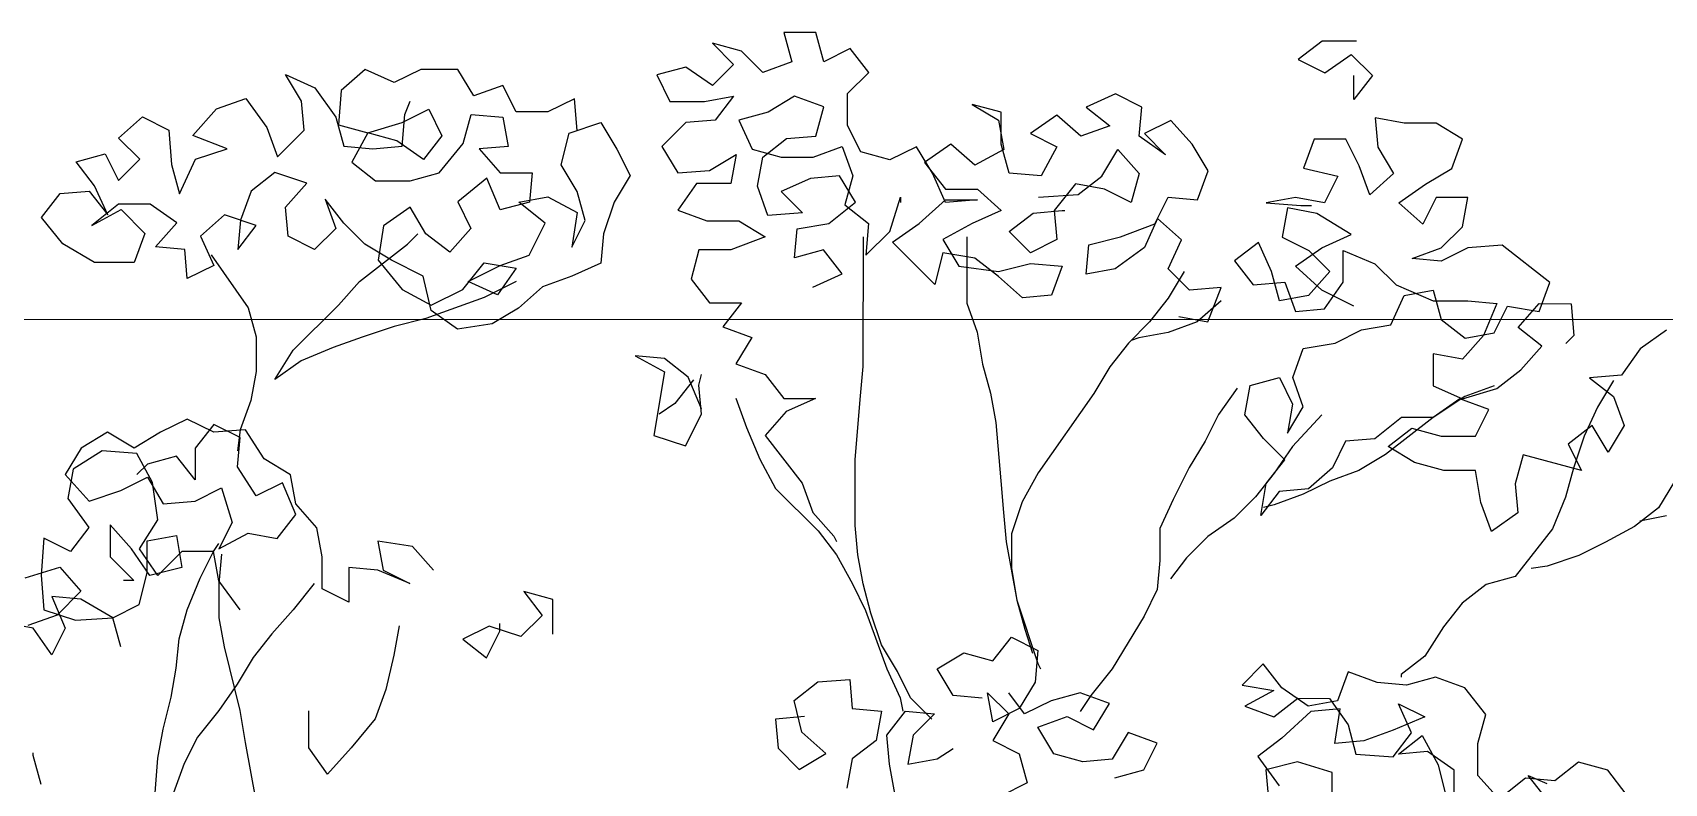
# Model space of a CAD drawing. Header units: millimetres. Extents: x 684983 to 685377, y 990360 to 990509.
# Drawn here: x 685192.131 to 685193.019, y 990435.786 to 990436.194 of the extents above; entities that cross this region are included whole.
import ezdxf

# ---------------------------------------------------------------- set-up
doc = ezdxf.new("R2010")
doc.units = ezdxf.units.MM
doc.layers.add('grid', color=8, linetype='Continuous', lineweight=9)
doc.layers.add('TEAK', color=7, linetype='Continuous')

# ---------------------------------------------------------------- blocks, each defined once
blk = doc.blocks.new('A$C25655A80')
at = {"color": 62}
for p, q in [((-0.04423, 2.09472), (-0.03654, 2.08702)), ((-0.03365, 2.09182), (-0.04423, 2.09472)), ((-0.01827, 2.09854), (-0.01539, 2.08796)), ((-0.00673, 2.09853), (-0.01827, 2.09854)), ((-0.00386, 2.08795), (-0.00673, 2.09853)), ((0.17688, 2.09548), (0.16822, 2.08876)), ((0.18937, 2.09547), (0.17688, 2.09548)), ((-0.02597, 2.08413), (-0.03365, 2.09182)), ((0.00576, 2.09275), (-0.00386, 2.08795)), ((0.01248, 2.08409), (0.00576, 2.09275)), ((0.16822, 2.08876), (0.17783, 2.08394)), ((0.17783, 2.08394), (0.18744, 2.09066)), ((0.18744, 2.09066), (0.19513, 2.08296)), ((-0.19901, 2.08332), (-0.18844, 2.07851)), ((-0.19325, 2.07371), (-0.19901, 2.08332)), ((-0.17016, 2.08522), (-0.17882, 2.07754)), ((-0.15959, 2.0804), (-0.17016, 2.08522)), ((-0.14998, 2.0852), (-0.15959, 2.0804)), ((-0.13652, 2.08519), (-0.14998, 2.0852)), ((-0.13076, 2.07557), (-0.13652, 2.08519)), ((-0.05385, 2.08607), (-0.06442, 2.0832)), ((-0.06442, 2.0832), (-0.05963, 2.07358)), ((-0.04424, 2.07934), (-0.05385, 2.08607)), ((-0.03654, 2.08702), (-0.04424, 2.07934)), ((-0.01539, 2.08796), (-0.02597, 2.08413)), ((0.00478, 2.07641), (0.01248, 2.08409)), ((0.18839, 2.07432), (0.1884, 2.08297)), ((0.19513, 2.08296), (0.18839, 2.07432)), ((-0.18844, 2.07851), (-0.18075, 2.06793)), ((-0.17882, 2.07754), (-0.1798, 2.06504)), ((-0.12018, 2.07941), (-0.13076, 2.07557)), ((-0.11538, 2.06979), (-0.12018, 2.07941)), ((-0.22401, 2.07085), (-0.21343, 2.07469)), ((-0.21343, 2.07469), (-0.20575, 2.0641)), ((-0.19229, 2.06313), (-0.19325, 2.07371)), ((-0.15576, 2.06886), (-0.15383, 2.07367)), ((-0.09423, 2.07458), (-0.10385, 2.06978)), ((-0.09328, 2.06304), (-0.09423, 2.07458)), ((-0.05963, 2.07358), (-0.04713, 2.07357)), ((-0.04713, 2.07357), (-0.03655, 2.07548)), ((-0.03655, 2.07548), (-0.04329, 2.06684)), ((-0.01444, 2.07546), (-0.02406, 2.06971)), ((-0.00387, 2.07161), (-0.01444, 2.07546)), ((-0.00677, 2.06104), (-0.00387, 2.07161)), ((0.00477, 2.06487), (0.00478, 2.07641)), ((0.04996, 2.07252), (0.05957, 2.06674)), ((0.06053, 2.06963), (0.04996, 2.07252)), ((0.10188, 2.07632), (0.0913, 2.07152)), ((0.0913, 2.07152), (0.09994, 2.06479)), ((0.11148, 2.0715), (0.10188, 2.07632)), ((0.11051, 2.06093), (0.11148, 2.0715)), ((-0.25959, 2.06031), (-0.25093, 2.06799)), ((-0.25093, 2.06799), (-0.24132, 2.06318)), ((-0.23267, 2.06124), (-0.22401, 2.07085)), ((-0.18075, 2.06793), (-0.17788, 2.05735)), ((-0.1798, 2.06504), (-0.16922, 2.06215)), ((-0.16922, 2.06215), (-0.15672, 2.06598)), ((-0.15673, 2.05733), (-0.15576, 2.06886)), ((-0.15672, 2.06598), (-0.14711, 2.07078)), ((-0.14711, 2.07078), (-0.14231, 2.06116)), ((-0.13462, 2.05827), (-0.13173, 2.06884)), ((-0.13173, 2.06884), (-0.12019, 2.06787)), ((-0.12019, 2.06787), (-0.11828, 2.05729)), ((-0.10385, 2.06978), (-0.11538, 2.06979)), ((-0.09617, 2.06208), (-0.08463, 2.06592)), ((-0.08463, 2.06592), (-0.07887, 2.0563)), ((-0.05386, 2.06589), (-0.06252, 2.05724)), ((-0.04329, 2.06684), (-0.05386, 2.06589)), ((-0.02406, 2.06971), (-0.03464, 2.06683)), ((-0.03464, 2.06683), (-0.02984, 2.05625)), ((0.05957, 2.06674), (0.06148, 2.05617)), ((0.06052, 2.05809), (0.06053, 2.06963)), ((0.08072, 2.06865), (0.0711, 2.06193)), ((0.08936, 2.06095), (0.08072, 2.06865)), ((0.12205, 2.06669), (0.11244, 2.06189)), ((0.12974, 2.05803), (0.12205, 2.06669)), ((0.20665, 2.06565), (0.19608, 2.06758)), ((0.19608, 2.06758), (0.19703, 2.05701)), ((0.21818, 2.06564), (0.20665, 2.06565)), ((0.22779, 2.05986), (0.21818, 2.06564)), ((-0.2519, 2.05261), (-0.25959, 2.06031)), ((-0.24132, 2.06318), (-0.24037, 2.05068)), ((-0.22018, 2.05643), (-0.23267, 2.06124)), ((-0.20575, 2.0641), (-0.20192, 2.05353)), ((-0.20192, 2.05353), (-0.19229, 2.06313)), ((-0.16922, 2.06215), (-0.175, 2.05158)), ((-0.15865, 2.05925), (-0.16922, 2.06215)), ((-0.14905, 2.05252), (-0.15865, 2.05925)), ((-0.14231, 2.06116), (-0.14905, 2.05252)), ((-0.09906, 2.05055), (-0.09617, 2.06208)), ((-0.026, 2.05336), (-0.01734, 2.06009)), ((-0.01734, 2.06009), (-0.00677, 2.06104)), ((0.00957, 2.05525), (0.00477, 2.06487)), ((0.0711, 2.06193), (0.08071, 2.05711)), ((0.09994, 2.06479), (0.08936, 2.06095)), ((0.12012, 2.05419), (0.11051, 2.06093)), ((0.11244, 2.06189), (0.12012, 2.05419)), ((0.17396, 2.05991), (0.1701, 2.04934)), ((0.18549, 2.0599), (0.17396, 2.05991)), ((0.19029, 2.05028), (0.18549, 2.0599)), ((0.22394, 2.04929), (0.22779, 2.05986)), ((-0.27498, 2.05167), (-0.2644, 2.05454)), ((-0.2644, 2.05454), (-0.2596, 2.04493)), ((-0.23172, 2.05259), (-0.22018, 2.05643)), ((-0.17788, 2.05735), (-0.16731, 2.05638)), ((-0.16731, 2.05638), (-0.15673, 2.05733)), ((-0.14328, 2.0477), (-0.13462, 2.05827)), ((-0.11828, 2.05729), (-0.12885, 2.05634)), ((-0.12885, 2.05634), (-0.12117, 2.04768)), ((-0.07887, 2.0563), (-0.07407, 2.04668)), ((-0.06252, 2.05724), (-0.05677, 2.04763)), ((-0.04523, 2.04858), (-0.03561, 2.05434)), ((-0.03561, 2.05434), (-0.03754, 2.04376)), ((-0.02984, 2.05625), (-0.01927, 2.05336)), ((-0.02793, 2.04279), (-0.026, 2.05336)), ((-0.01927, 2.05336), (-0.00773, 2.05335)), ((-0.00773, 2.05335), (0.00284, 2.05718)), ((0.00284, 2.05718), (0.00668, 2.04661)), ((0.02014, 2.05236), (0.00957, 2.05525)), ((0.02976, 2.05716), (0.02014, 2.05236)), ((0.03552, 2.04754), (0.02976, 2.05716)), ((0.04226, 2.05811), (0.03264, 2.05139)), ((0.0509, 2.05041), (0.04226, 2.05811)), ((0.06148, 2.05617), (0.0509, 2.05041)), ((0.0634, 2.04752), (0.06052, 2.05809)), ((0.08071, 2.05711), (0.07493, 2.04654)), ((0.09704, 2.04652), (0.10282, 2.05613)), ((0.10282, 2.05613), (0.1105, 2.04747)), ((0.1355, 2.04841), (0.12974, 2.05803)), ((0.19703, 2.05701), (0.20279, 2.04739)), ((-0.26826, 2.04301), (-0.27498, 2.05167)), ((-0.2596, 2.04493), (-0.2519, 2.05261)), ((-0.24037, 2.05068), (-0.2375, 2.0401)), ((-0.2375, 2.0401), (-0.23172, 2.05259)), ((-0.20288, 2.04776), (-0.21154, 2.04104)), ((-0.19135, 2.0439), (-0.20288, 2.04776)), ((-0.175, 2.05158), (-0.16636, 2.04484)), ((-0.15386, 2.04483), (-0.14328, 2.0477)), ((-0.12117, 2.04768), (-0.10964, 2.04767)), ((-0.10964, 2.04767), (-0.11061, 2.0371)), ((-0.0933, 2.04093), (-0.09906, 2.05055)), ((-0.05677, 2.04763), (-0.04523, 2.04858)), ((0.03264, 2.05139), (0.04032, 2.04177)), ((0.04032, 2.03696), (0.03552, 2.04754)), ((0.07493, 2.04654), (0.0634, 2.04752)), ((0.1105, 2.04747), (0.10761, 2.0369)), ((0.13164, 2.03784), (0.1355, 2.04841)), ((0.1701, 2.04934), (0.1826, 2.04644)), ((0.19413, 2.03971), (0.19029, 2.05028)), ((0.20279, 2.04739), (0.19413, 2.03971)), ((0.21432, 2.04353), (0.22394, 2.04929)), ((-0.26346, 2.03243), (-0.26826, 2.04301)), ((-0.19905, 2.03526), (-0.19135, 2.0439)), ((-0.16636, 2.04484), (-0.15386, 2.04483)), ((-0.12598, 2.04577), (-0.13656, 2.03712)), ((-0.12118, 2.03423), (-0.12598, 2.04577)), ((-0.07407, 2.04668), (-0.07985, 2.03707)), ((-0.05004, 2.04377), (-0.05678, 2.03417)), ((-0.03754, 2.04376), (-0.05004, 2.04377)), ((-0.02409, 2.03221), (-0.02793, 2.04279)), ((-0.0087, 2.04566), (-0.01928, 2.04086)), ((0.00187, 2.04661), (-0.0087, 2.04566)), ((0.00763, 2.03699), (0.00187, 2.04661)), ((0.00668, 2.04661), (0.00379, 2.03603)), ((0.04032, 2.04177), (0.05186, 2.04176)), ((0.05186, 2.04176), (0.0605, 2.03406)), ((0.08743, 2.04365), (0.07973, 2.03404)), ((0.098, 2.04172), (0.08743, 2.04365)), ((0.08838, 2.0398), (0.09704, 2.04652)), ((0.10761, 2.0369), (0.098, 2.04172)), ((0.1826, 2.04644), (0.17778, 2.03684)), ((0.2047, 2.03681), (0.21432, 2.04353)), ((-0.28749, 2.03149), (-0.28076, 2.04014)), ((-0.28076, 2.04014), (-0.27018, 2.04109)), ((-0.27018, 2.04109), (-0.26346, 2.03243)), ((-0.25961, 2.03628), (-0.26923, 2.02859)), ((-0.24807, 2.03626), (-0.25961, 2.03628)), ((-0.23847, 2.02953), (-0.24807, 2.03626)), ((-0.21154, 2.04104), (-0.2154, 2.03047)), ((-0.18463, 2.03813), (-0.18079, 2.02755)), ((-0.17791, 2.02947), (-0.18463, 2.03813)), ((-0.13656, 2.03712), (-0.13177, 2.02751)), ((-0.11061, 2.0371), (-0.12118, 2.03423)), ((-0.11445, 2.0371), (-0.10388, 2.03902)), ((-0.10485, 2.0294), (-0.11445, 2.0371)), ((-0.10388, 2.03902), (-0.09331, 2.03324)), ((-0.09043, 2.03035), (-0.0933, 2.04093)), ((-0.07985, 2.03707), (-0.0837, 2.02554)), ((-0.01928, 2.04086), (-0.0116, 2.03316)), ((-0.00199, 2.02931), (0.00763, 2.03699)), ((0.00379, 2.03603), (0.01243, 2.0293)), ((0.02012, 2.02641), (0.02398, 2.0389)), ((0.02398, 2.0389), (0.02397, 2.03698)), ((0.0307, 2.02928), (0.04032, 2.03792)), ((0.04032, 2.03792), (0.05185, 2.03791)), ((0.05185, 2.03791), (0.04032, 2.03696)), ((0.07396, 2.03885), (0.08838, 2.0398)), ((0.11625, 2.0292), (0.12107, 2.03881)), ((0.12107, 2.03881), (0.13164, 2.03784)), ((0.16721, 2.03877), (0.15663, 2.03686)), ((0.15663, 2.03686), (0.16913, 2.03588)), ((0.17778, 2.03684), (0.16721, 2.03877)), ((0.16913, 2.03588), (0.17298, 2.03588)), ((0.21334, 2.02911), (0.2047, 2.03681)), ((0.21816, 2.03872), (0.21334, 2.02911)), ((0.22969, 2.03871), (0.21816, 2.03872)), ((0.22776, 2.02814), (0.22969, 2.03871)), ((-0.27981, 2.02187), (-0.28749, 2.03149)), ((-0.26923, 2.02859), (-0.25865, 2.03435)), ((-0.25865, 2.03435), (-0.25001, 2.02569)), ((-0.24617, 2.02088), (-0.23847, 2.02953)), ((-0.22116, 2.03239), (-0.22982, 2.02471)), ((-0.20963, 2.02854), (-0.22116, 2.03239)), ((-0.2154, 2.03047), (-0.21637, 2.01989)), ((-0.1981, 2.02468), (-0.19905, 2.03526)), ((-0.15387, 2.03522), (-0.16349, 2.0285)), ((-0.14811, 2.0256), (-0.15387, 2.03522)), ((-0.09331, 2.03324), (-0.09524, 2.02074)), ((-0.09524, 2.02074), (-0.09043, 2.03035)), ((-0.05678, 2.03417), (-0.04621, 2.03031)), ((-0.04621, 2.03031), (-0.03467, 2.0303)), ((-0.03467, 2.0303), (-0.02506, 2.02452)), ((-0.0116, 2.03316), (-0.02409, 2.03221)), ((0.0605, 2.03406), (0.04992, 2.02926)), ((0.06338, 2.02637), (0.07204, 2.03309)), ((0.07204, 2.03309), (0.08261, 2.03404)), ((0.07973, 2.03404), (0.08068, 2.02347)), ((0.08261, 2.03404), (0.08357, 2.03404)), ((0.11722, 2.03112), (0.1124, 2.02055)), ((0.12586, 2.02343), (0.11722, 2.03112)), ((0.16432, 2.03493), (0.16239, 2.02435)), ((0.1749, 2.03299), (0.16432, 2.03493)), ((0.18739, 2.02529), (0.1749, 2.03299)), ((-0.25001, 2.02569), (-0.25386, 2.01512)), ((-0.22982, 2.02471), (-0.22502, 2.01413)), ((-0.21637, 2.01989), (-0.20963, 2.02854)), ((-0.18849, 2.01987), (-0.1981, 2.02468)), ((-0.18079, 2.02755), (-0.18849, 2.01987)), ((-0.17022, 2.02177), (-0.17791, 2.02947)), ((-0.16349, 2.0285), (-0.16542, 2.016)), ((-0.15484, 2.02176), (-0.15099, 2.0256)), ((-0.13946, 2.01886), (-0.14811, 2.0256)), ((-0.13177, 2.02751), (-0.13946, 2.01886)), ((-0.11063, 2.01787), (-0.10485, 2.0294)), ((-0.0837, 2.02554), (-0.08467, 2.01497)), ((-0.02506, 2.02452), (-0.03756, 2.01973)), ((-0.0145, 2.01682), (-0.01353, 2.0274)), ((-0.01353, 2.0274), (-0.00199, 2.02931)), ((0.01046, 1.97739), (0.0105, 2.02449)), ((0.01243, 2.0293), (0.01146, 2.01776)), ((0.01146, 2.01776), (0.02012, 2.02641)), ((0.02108, 2.02256), (0.0307, 2.02928)), ((0.04992, 2.02926), (0.03934, 2.0235)), ((0.048, 2.02446), (0.04797, 2.00043)), ((0.07106, 2.01867), (0.06338, 2.02637)), ((0.09221, 2.02153), (0.10375, 2.02441)), ((0.10375, 2.02441), (0.11625, 2.0292)), ((0.16239, 2.02435), (0.172, 2.01954)), ((0.17681, 2.02049), (0.18739, 2.02529)), ((0.22006, 2.02046), (0.22776, 2.02814)), ((-0.26828, 2.01513), (-0.27981, 2.02187)), ((-0.23559, 2.01991), (-0.24617, 2.02088)), ((-0.23464, 2.00934), (-0.23559, 2.01991)), ((-0.22598, 2.01798), (-0.21254, 1.99874)), ((-0.17216, 2.00832), (-0.15484, 2.02176)), ((-0.16061, 2.016), (-0.17022, 2.02177)), ((-0.1212, 2.01404), (-0.11063, 2.01787)), ((-0.0491, 2.01974), (-0.05199, 2.00917)), ((-0.03756, 2.01973), (-0.0491, 2.01974)), ((-0.00392, 2.0197), (-0.0145, 2.01682)), ((0.0028, 2.01104), (-0.00392, 2.0197)), ((0.03644, 2.00717), (0.02108, 2.02256)), ((0.03934, 2.0187), (0.03644, 2.00717)), ((0.03934, 2.0235), (0.0451, 2.01389)), ((0.05087, 2.01677), (0.03934, 2.0187)), ((0.08068, 2.02347), (0.07106, 2.01867)), ((0.09124, 2.01096), (0.09221, 2.02153)), ((0.1124, 2.02055), (0.10182, 2.01287)), ((0.12104, 2.01286), (0.12586, 2.02343)), ((0.15374, 2.02244), (0.14508, 2.01572)), ((0.15853, 2.01186), (0.15374, 2.02244)), ((0.16719, 2.01377), (0.17681, 2.02049)), ((0.172, 2.01954), (0.17968, 2.01184)), ((0.18449, 2.00799), (0.1845, 2.01953)), ((0.1845, 2.01953), (0.19603, 2.01471)), ((0.20949, 2.01662), (0.22006, 2.02046)), ((0.22968, 2.02045), (0.22006, 2.01565)), ((0.24218, 2.0214), (0.22968, 2.02045)), ((0.25947, 2.00792), (0.24218, 2.0214)), ((-0.25386, 2.01512), (-0.26828, 2.01513)), ((-0.22502, 2.01413), (-0.23464, 2.00934)), ((-0.16542, 2.016), (-0.15678, 2.00542)), ((-0.14908, 2.01022), (-0.16061, 2.016)), ((-0.13467, 2.0054), (-0.12697, 2.01501)), ((-0.13274, 2.00828), (-0.1212, 2.01404)), ((-0.12697, 2.01501), (-0.11544, 2.01307)), ((-0.11544, 2.01307), (-0.12217, 2.00347)), ((-0.08467, 2.01497), (-0.09525, 2.01017)), ((0.0451, 2.01389), (0.05952, 2.01195)), ((0.05952, 2.01003), (0.05087, 2.01677)), ((0.05952, 2.01195), (0.07106, 2.01482)), ((0.07106, 2.01482), (0.08259, 2.01385)), ((0.08259, 2.01385), (0.07874, 2.00328)), ((0.10182, 2.01287), (0.09124, 2.01096)), ((0.12681, 2.01189), (0.12103, 2.00228)), ((0.12873, 2.00516), (0.12104, 2.01286)), ((0.14508, 2.01572), (0.1518, 2.00706)), ((0.16141, 2.00128), (0.15853, 2.01186)), ((0.17679, 2.00511), (0.16719, 2.01377)), ((0.17968, 2.01184), (0.17198, 2.0032)), ((0.19603, 2.01471), (0.20371, 2.00701)), ((0.22006, 2.01565), (0.20949, 2.01662)), ((-0.17986, 1.99967), (-0.17216, 2.00832)), ((-0.14621, 1.99772), (-0.14908, 2.01022)), ((-0.12217, 2.00347), (-0.13274, 2.00828)), ((-0.11544, 2.00827), (-0.12698, 2.00251)), ((-0.10583, 2.00633), (-0.11449, 1.99865)), ((-0.09525, 2.01017), (-0.10583, 2.00633)), ((-0.05199, 2.00917), (-0.04527, 2.00051)), ((-0.00778, 2.00624), (0.0028, 2.01104)), ((0.06816, 2.00233), (0.05952, 2.01003)), ((0.14026, 2.00611), (0.12873, 2.00516)), ((0.13545, 1.99362), (0.14026, 2.00611)), ((0.1518, 2.00706), (0.16334, 2.00801)), ((0.16334, 2.00801), (0.16717, 1.99743)), ((0.17775, 1.99838), (0.18449, 2.00799)), ((0.20371, 2.00701), (0.21716, 2.00123)), ((0.25561, 1.99735), (0.25947, 2.00792)), ((-0.15678, 2.00542), (-0.14621, 1.99964)), ((-0.12698, 2.00251), (-0.14814, 1.99484)), ((-0.14621, 1.99964), (-0.13467, 2.0054)), ((-0.04527, 2.00051), (-0.03374, 2.0005)), ((-0.03374, 2.0005), (-0.04047, 1.99185)), ((0.04797, 2.00043), (0.05181, 1.98985)), ((0.07874, 2.00328), (0.06816, 2.00233)), ((0.12103, 2.00228), (0.1143, 1.99364)), ((0.14026, 2.0013), (0.1316, 1.99362)), ((0.17198, 2.0032), (0.16141, 2.00128)), ((0.18832, 1.99934), (0.17679, 2.00511)), ((0.20177, 1.99259), (0.20659, 2.00316)), ((0.20659, 2.00316), (0.21717, 2.00508)), ((0.21716, 2.00123), (0.22966, 2.00122)), ((0.21717, 2.00508), (0.22004, 1.9945)), ((0.22966, 2.00122), (0.24023, 2.00025)), ((0.24023, 2.00025), (0.23542, 1.98872)), ((0.24792, 1.99159), (0.25561, 2.00024)), ((0.25561, 2.00024), (0.26715, 2.00022)), ((0.26715, 2.00022), (0.2681, 1.98869)), ((-0.21254, 1.99874), (-0.20967, 1.98816)), ((-0.19621, 1.98335), (-0.17986, 1.99967)), ((-0.14814, 1.99484), (-0.15968, 1.99196)), ((-0.13661, 1.99098), (-0.14621, 1.99772)), ((-0.11449, 1.99865), (-0.12411, 1.99289)), ((0.12487, 1.99555), (0.13545, 1.99362)), ((0.16717, 1.99743), (0.17775, 1.99838)), ((0.22004, 1.9945), (0.22869, 1.98776)), ((0.23926, 1.98968), (0.24408, 1.99928)), ((0.24408, 1.99928), (0.25561, 1.99735)), ((-0.20967, 1.98816), (-0.20968, 1.97567)), ((-0.17121, 1.98813), (-0.18179, 1.98429)), ((-0.15968, 1.99196), (-0.17121, 1.98813)), ((-0.12411, 1.99289), (-0.13661, 1.99098)), ((-0.04047, 1.99185), (-0.0299, 1.988)), ((0.05181, 1.98985), (0.05372, 1.97831)), ((0.1143, 1.99364), (0.1066, 1.98595)), ((0.12102, 1.98978), (0.11045, 1.98787)), ((0.1316, 1.99362), (0.12102, 1.98978)), ((0.18158, 1.98588), (0.1912, 1.99068)), ((0.1912, 1.99068), (0.20177, 1.99259)), ((0.23542, 1.98872), (0.22772, 1.98007)), ((0.22869, 1.98776), (0.23926, 1.98968)), ((0.25656, 1.98485), (0.24792, 1.99159)), ((0.2681, 1.98869), (0.26521, 1.98581)), ((0.30175, 1.99058), (0.29213, 1.98386)), ((-0.20295, 1.97278), (-0.19621, 1.98335)), ((-0.18179, 1.98429), (-0.19333, 1.9795)), ((-0.0299, 1.988), (-0.03568, 1.97839)), ((0.1066, 1.98595), (0.09986, 1.97731)), ((0.11045, 1.98787), (0.10756, 1.98691)), ((0.16619, 1.9734), (0.17004, 1.98397)), ((0.17004, 1.98397), (0.18158, 1.98588)), ((0.24886, 1.97621), (0.25656, 1.98485)), ((0.29213, 1.98386), (0.28539, 1.97425)), ((-0.19333, 1.9795), (-0.20295, 1.97278)), ((-0.07221, 1.98131), (-0.06164, 1.97553)), ((-0.06163, 1.98034), (-0.07221, 1.98131)), ((-0.05299, 1.9736), (-0.06163, 1.98034)), ((-0.03568, 1.97839), (-0.02511, 1.97454)), ((0.00949, 1.96682), (0.01046, 1.97739)), ((0.05372, 1.97831), (0.0566, 1.96773)), ((0.09986, 1.97731), (0.09409, 1.9677)), ((0.21715, 1.98201), (0.21714, 1.97047)), ((0.22772, 1.98007), (0.21715, 1.98201)), ((-0.20968, 1.97567), (-0.21161, 1.9651)), ((-0.06164, 1.97553), (-0.0655, 1.95246)), ((-0.05107, 1.97264), (-0.0578, 1.96399)), ((-0.04819, 1.96206), (-0.05299, 1.9736)), ((-0.04915, 1.97071), (-0.04818, 1.97456)), ((-0.04819, 1.96014), (-0.04915, 1.97071)), ((-0.02511, 1.97454), (-0.01839, 1.96588)), ((0.14887, 1.95996), (0.15081, 1.97053)), ((0.15081, 1.97053), (0.16138, 1.97341)), ((0.16138, 1.97341), (0.16618, 1.96379)), ((0.17002, 1.96282), (0.16619, 1.9734)), ((0.21714, 1.97047), (0.22771, 1.96565)), ((0.23925, 1.97045), (0.22867, 1.96661)), ((0.24021, 1.96949), (0.24886, 1.97621)), ((0.28539, 1.97425), (0.27385, 1.9733)), ((0.27385, 1.9733), (0.2825, 1.96657)), ((0.28251, 1.97233), (0.27673, 1.96273)), ((-0.21161, 1.9651), (-0.21547, 1.95452)), ((-0.03569, 1.9659), (-0.03186, 1.95532)), ((-0.01839, 1.96588), (-0.00685, 1.96587)), ((-0.00685, 1.96587), (-0.01743, 1.96107)), ((0.00755, 1.94375), (0.00949, 1.96682)), ((0.0566, 1.96773), (0.05851, 1.95716)), ((0.09409, 1.9677), (0.07387, 1.93888)), ((0.146, 1.96957), (0.13926, 1.95997)), ((0.22867, 1.96661), (0.21712, 1.95893)), ((0.22674, 1.96566), (0.21712, 1.95893)), ((0.23731, 1.9618), (0.22674, 1.96566)), ((0.22771, 1.96565), (0.24021, 1.96949)), ((0.2825, 1.96657), (0.28634, 1.95599)), ((-0.0578, 1.96399), (-0.06357, 1.96015)), ((-0.05397, 1.94861), (-0.04819, 1.96014)), ((-0.01743, 1.96107), (-0.02513, 1.95243)), ((0.13926, 1.95997), (0.13444, 1.95036)), ((0.15559, 1.9513), (0.14887, 1.95996)), ((0.16618, 1.96379), (0.16425, 1.95322)), ((0.16425, 1.95322), (0.17002, 1.96282)), ((0.17675, 1.95993), (0.16617, 1.94841)), ((0.20559, 1.95895), (0.19597, 1.95126)), ((0.21712, 1.95893), (0.19981, 1.94549)), ((0.21712, 1.95893), (0.20559, 1.95895)), ((0.2325, 1.95219), (0.23731, 1.9618)), ((0.27673, 1.96273), (0.27191, 1.95216)), ((-0.26353, 1.95361), (-0.27315, 1.94785)), ((-0.25392, 1.94783), (-0.26353, 1.95361)), ((-0.24431, 1.95359), (-0.25392, 1.94783)), ((-0.23469, 1.95839), (-0.24431, 1.95359)), ((-0.22508, 1.95357), (-0.23469, 1.95839)), ((-0.22508, 1.95646), (-0.23181, 1.94781)), ((-0.21547, 1.95164), (-0.22508, 1.95646)), ((-0.21354, 1.95452), (-0.22508, 1.95357)), ((-0.21547, 1.95452), (-0.21643, 1.94683)), ((-0.20682, 1.94394), (-0.21354, 1.95452)), ((-0.03186, 1.95532), (-0.02706, 1.94378)), ((0.05851, 1.95716), (0.06041, 1.93601)), ((0.20077, 1.94838), (0.20943, 1.9551)), ((0.20943, 1.9551), (0.22, 1.9522)), ((0.2748, 1.956), (0.26614, 1.94928)), ((0.28056, 1.94638), (0.2748, 1.956)), ((0.28634, 1.95599), (0.28056, 1.94638)), ((-0.27315, 1.94785), (-0.27893, 1.93824)), ((-0.26546, 1.94688), (-0.27604, 1.94016)), ((-0.25296, 1.94591), (-0.26546, 1.94688)), ((-0.23181, 1.94781), (-0.23182, 1.93627)), ((-0.21644, 1.94107), (-0.21547, 1.95164)), ((-0.0655, 1.95246), (-0.05397, 1.94861)), ((-0.02513, 1.95243), (-0.01169, 1.93511)), ((0.13444, 1.95036), (0.12867, 1.94075)), ((0.16328, 1.9436), (0.15559, 1.9513)), ((0.16617, 1.94841), (0.15943, 1.9388)), ((0.18539, 1.95031), (0.18058, 1.9407)), ((0.19597, 1.95126), (0.18539, 1.95031)), ((0.21038, 1.9426), (0.20077, 1.94838)), ((0.22, 1.9522), (0.2325, 1.95219)), ((0.26614, 1.94928), (0.27094, 1.93966)), ((0.27191, 1.95216), (0.26806, 1.94062)), ((-0.24912, 1.94206), (-0.25297, 1.93822)), ((-0.24721, 1.93533), (-0.25296, 1.94591)), ((-0.23855, 1.94493), (-0.24912, 1.94206)), ((-0.23182, 1.93627), (-0.23855, 1.94493)), ((-0.20972, 1.93049), (-0.21644, 1.94107)), ((-0.19722, 1.93817), (-0.20682, 1.94394)), ((-0.02706, 1.94378), (-0.0213, 1.9332)), ((0.00753, 1.91971), (0.00755, 1.94375)), ((0.12867, 1.94075), (0.12289, 1.92922)), ((0.15654, 1.93496), (0.16328, 1.9436)), ((0.19981, 1.94549), (0.19019, 1.93973)), ((0.22095, 1.93971), (0.21038, 1.9426)), ((0.2498, 1.94545), (0.2469, 1.93487)), ((0.27094, 1.93966), (0.2498, 1.94545)), ((-0.27893, 1.93824), (-0.27028, 1.92862)), ((-0.27604, 1.94016), (-0.27797, 1.92959)), ((-0.25874, 1.93245), (-0.24913, 1.93725)), ((-0.24913, 1.93725), (-0.24337, 1.92763)), ((-0.2453, 1.92187), (-0.24721, 1.93533)), ((-0.2001, 1.93528), (-0.20972, 1.93049)), ((-0.19531, 1.92374), (-0.2001, 1.93528)), ((-0.1953, 1.92759), (-0.19722, 1.93817)), ((-0.01169, 1.93511), (-0.00785, 1.92453)), ((0.06041, 1.93601), (0.06136, 1.92447)), ((0.07387, 1.93888), (0.06809, 1.92831)), ((0.15943, 1.9388), (0.15269, 1.93015)), ((0.15461, 1.92342), (0.15654, 1.93496)), ((0.17961, 1.9359), (0.17, 1.9311)), ((0.18058, 1.9407), (0.17192, 1.93302)), ((0.19019, 1.93973), (0.17961, 1.9359)), ((0.23249, 1.93969), (0.22095, 1.93971)), ((0.2344, 1.92816), (0.23249, 1.93969)), ((0.2469, 1.93487), (0.24785, 1.9243)), ((0.26806, 1.94062), (0.26516, 1.93005)), ((0.30458, 1.93578), (0.29881, 1.92618)), ((-0.27797, 1.92959), (-0.27029, 1.91901)), ((-0.27028, 1.92862), (-0.25874, 1.93245)), ((-0.23183, 1.92858), (-0.22221, 1.93338)), ((-0.22221, 1.93338), (-0.21838, 1.92088)), ((-0.0213, 1.9332), (-0.00593, 1.9178)), ((0.12289, 1.92922), (0.11807, 1.91865)), ((0.15269, 1.93015), (0.14499, 1.92247)), ((0.16134, 1.93207), (0.15461, 1.92342)), ((0.17, 1.9311), (0.15942, 1.92726)), ((0.17192, 1.93302), (0.16134, 1.93207)), ((0.26516, 1.93005), (0.26035, 1.91852)), ((-0.24337, 1.92763), (-0.23183, 1.92858)), ((-0.20204, 1.9151), (-0.19531, 1.92374)), ((-0.18762, 1.91893), (-0.1953, 1.92759)), ((-0.00785, 1.92453), (-0.00017, 1.91588)), ((0.06136, 1.92447), (0.06231, 1.9139)), ((0.06809, 1.92831), (0.06424, 1.91678)), ((0.15942, 1.92726), (0.15557, 1.92631)), ((0.23824, 1.91758), (0.2344, 1.92816)), ((0.24785, 1.9243), (0.23824, 1.91758)), ((0.29881, 1.92618), (0.29015, 1.91945)), ((0.30169, 1.92329), (0.29207, 1.92138)), ((-0.27029, 1.91901), (-0.27703, 1.91036)), ((-0.2626, 1.91996), (-0.26261, 1.90842)), ((-0.25492, 1.9113), (-0.2626, 1.91996)), ((-0.25203, 1.9113), (-0.2453, 1.92187)), ((-0.21838, 1.92088), (-0.2232, 1.91127)), ((-0.18571, 1.90835), (-0.18762, 1.91893)), ((-0.00593, 1.9178), (0.00079, 1.90915)), ((0.00848, 1.90914), (0.00753, 1.91971)), ((0.11807, 1.91865), (0.11806, 1.90712)), ((0.14499, 1.92247), (0.13537, 1.91575)), ((0.26035, 1.91852), (0.24687, 1.90123)), ((0.29015, 1.91945), (0.27957, 1.9137)), ((-0.28664, 1.91518), (-0.28761, 1.90172)), ((-0.27703, 1.91036), (-0.28664, 1.91518)), ((-0.2482, 1.90168), (-0.25492, 1.9113)), ((-0.24531, 1.90168), (-0.25203, 1.9113)), ((-0.24916, 1.90264), (-0.24915, 1.91418)), ((-0.24915, 1.91418), (-0.23857, 1.91609)), ((-0.23857, 1.91609), (-0.23666, 1.90456)), ((-0.22512, 1.91031), (-0.22319, 1.9132)), ((-0.2232, 1.91127), (-0.21262, 1.91703)), ((-0.21262, 1.91703), (-0.20204, 1.9151)), ((-0.16551, 1.9141), (-0.1636, 1.90353)), ((-0.15302, 1.91217), (-0.16551, 1.9141)), ((-0.14534, 1.90351), (-0.15302, 1.91217)), ((-0.00017, 1.91588), (0.00079, 1.91395)), ((0.06231, 1.9139), (0.06614, 1.89274)), ((0.06424, 1.91678), (0.06423, 1.90428)), ((0.13537, 1.91575), (0.12768, 1.90807)), ((0.27957, 1.9137), (0.26995, 1.9089)), ((-0.26261, 1.90842), (-0.25397, 1.89977)), ((-0.23665, 1.91032), (-0.24531, 1.90168)), ((-0.22512, 1.91031), (-0.23665, 1.91032)), ((-0.22993, 1.9007), (-0.22512, 1.91031)), ((-0.22321, 1.89974), (-0.22512, 1.91031)), ((-0.22224, 1.90935), (-0.22321, 1.89878)), ((-0.18572, 1.89682), (-0.18571, 1.90835)), ((0.00079, 1.90915), (0.00654, 1.89857)), ((0.01039, 1.89856), (0.00848, 1.90914)), ((0.11806, 1.90712), (0.11709, 1.89654)), ((0.12768, 1.90807), (0.1219, 1.90038)), ((0.26995, 1.9089), (0.25841, 1.90506)), ((-0.29338, 1.90076), (-0.28088, 1.9046)), ((-0.28761, 1.90172), (-0.28666, 1.88922)), ((-0.28088, 1.9046), (-0.2732, 1.89594)), ((-0.25397, 1.89977), (-0.25781, 1.89977)), ((-0.25205, 1.89111), (-0.24916, 1.90264)), ((-0.23666, 1.90456), (-0.2482, 1.90168)), ((-0.23475, 1.88917), (-0.22993, 1.9007)), ((-0.21553, 1.88916), (-0.22321, 1.89974)), ((-0.1761, 1.9045), (-0.17611, 1.892)), ((-0.16552, 1.90353), (-0.1761, 1.9045)), ((-0.15399, 1.89871), (-0.16552, 1.90353)), ((-0.1636, 1.90353), (-0.15399, 1.89871)), ((0.06423, 1.90428), (0.06614, 1.89274)), ((0.24687, 1.90123), (0.2363, 1.89836)), ((0.25841, 1.90506), (0.25264, 1.90411)), ((-0.28377, 1.89402), (-0.27898, 1.88248)), ((-0.2732, 1.89305), (-0.28377, 1.89402)), ((-0.2732, 1.89594), (-0.28186, 1.88729)), ((-0.22321, 1.89878), (-0.22322, 1.88628)), ((-0.1886, 1.89874), (-0.1963, 1.88914)), ((-0.17611, 1.892), (-0.18572, 1.89682)), ((-0.10209, 1.8929), (-0.11266, 1.89579)), ((-0.11266, 1.89579), (-0.10594, 1.88713)), ((0.00654, 1.89857), (0.01134, 1.88895)), ((0.01326, 1.88799), (0.01039, 1.89856)), ((0.11709, 1.89654), (0.11228, 1.88693)), ((0.2363, 1.89836), (0.22764, 1.89163)), ((-0.28666, 1.88922), (-0.27513, 1.88537)), ((-0.26167, 1.88631), (-0.2732, 1.89305)), ((-0.26167, 1.88631), (-0.25205, 1.89111)), ((-0.23764, 1.8786), (-0.23475, 1.88917)), ((-0.1963, 1.88914), (-0.204, 1.88049)), ((-0.1021, 1.8804), (-0.10209, 1.8929)), ((0.01134, 1.88895), (0.01901, 1.86779)), ((0.0171, 1.87645), (0.01326, 1.88799)), ((0.06614, 1.89274), (0.07381, 1.86966)), ((0.06614, 1.89274), (0.06901, 1.88217)), ((0.22764, 1.89163), (0.2209, 1.88299)), ((-0.29051, 1.8825), (-0.30109, 1.88443)), ((-0.28186, 1.88729), (-0.29243, 1.88346)), ((-0.28379, 1.87288), (-0.29051, 1.8825)), ((-0.27898, 1.88248), (-0.28379, 1.87288)), ((-0.27513, 1.88537), (-0.26167, 1.88631)), ((-0.2588, 1.87574), (-0.26167, 1.88631)), ((-0.22322, 1.88628), (-0.22131, 1.8757)), ((-0.15785, 1.88334), (-0.15978, 1.87276)), ((-0.12517, 1.88331), (-0.13479, 1.87851)), ((-0.11364, 1.87945), (-0.12517, 1.88331)), ((-0.12132, 1.88138), (-0.12132, 1.88426)), ((-0.10594, 1.88713), (-0.11364, 1.87945)), ((0.06901, 1.88217), (0.07189, 1.87351)), ((0.11228, 1.88693), (0.10072, 1.86772)), ((0.2209, 1.88299), (0.21416, 1.87242)), ((-0.23862, 1.86803), (-0.23764, 1.8786)), ((-0.22131, 1.8757), (-0.21556, 1.85263)), ((-0.204, 1.88049), (-0.21073, 1.87185)), ((-0.13479, 1.87851), (-0.12614, 1.87177)), ((-0.12614, 1.87177), (-0.12132, 1.88138)), ((0.02286, 1.86683), (0.0171, 1.87645)), ((0.05747, 1.87064), (0.0642, 1.87929)), ((0.0642, 1.87929), (0.07381, 1.87447)), ((-0.21073, 1.87185), (-0.21651, 1.86224)), ((-0.15978, 1.87276), (-0.16268, 1.86027)), ((0.03728, 1.86778), (0.0469, 1.87353)), ((0.0469, 1.87353), (0.05747, 1.87064)), ((0.07381, 1.87447), (0.07284, 1.86294)), ((0.21416, 1.87242), (0.2055, 1.8657)), ((-0.24055, 1.85746), (-0.23862, 1.86803)), ((-0.00599, 1.86301), (0.00555, 1.86396)), ((0.00555, 1.86396), (0.0065, 1.85338)), ((0.01901, 1.86779), (0.02381, 1.85721)), ((0.02766, 1.85721), (0.02286, 1.86683)), ((0.04304, 1.85816), (0.03728, 1.86778)), ((0.07381, 1.86966), (0.07477, 1.86774)), ((0.10072, 1.86772), (0.09302, 1.85811)), ((0.15552, 1.86959), (0.14782, 1.86191)), ((0.16224, 1.86093), (0.15552, 1.86959)), ((0.18628, 1.86668), (0.18242, 1.85611)), ((0.19685, 1.86282), (0.18628, 1.86668)), ((0.2055, 1.8657), (0.2055, 1.86474)), ((0.218, 1.86473), (0.20742, 1.86185)), ((0.22857, 1.86087), (0.218, 1.86473)), ((-0.21651, 1.86224), (-0.22325, 1.85263)), ((-0.16268, 1.86027), (-0.16653, 1.8497)), ((-0.01464, 1.85629), (-0.00599, 1.86301)), ((0.05361, 1.85719), (0.04304, 1.85816)), ((0.05553, 1.85911), (0.06322, 1.85141)), ((0.05745, 1.84853), (0.05553, 1.85911)), ((0.06899, 1.8514), (0.06323, 1.8591)), ((0.07284, 1.86294), (0.06706, 1.85333)), ((0.08918, 1.85908), (0.0786, 1.8562)), ((0.09302, 1.85811), (0.08917, 1.85235)), ((0.09975, 1.85522), (0.08918, 1.85908)), ((0.14782, 1.86191), (0.15936, 1.85997)), ((0.15936, 1.85997), (0.14878, 1.85422)), ((0.17185, 1.85419), (0.16224, 1.86093)), ((0.20742, 1.86185), (0.19685, 1.86282)), ((0.23625, 1.85125), (0.22857, 1.86087)), ((-0.24344, 1.84592), (-0.24055, 1.85746)), ((-0.22325, 1.85263), (-0.23095, 1.84303)), ((-0.21556, 1.85263), (-0.21365, 1.84109)), ((-0.19058, 1.83915), (-0.19056, 1.8526)), ((-0.01177, 1.84475), (-0.01464, 1.85629)), ((0.0065, 1.85338), (0.01708, 1.85241)), ((0.01708, 1.85241), (0.01514, 1.84184)), ((0.01899, 1.84376), (0.02573, 1.85241)), ((0.02381, 1.85721), (0.02477, 1.85241)), ((0.02573, 1.85241), (0.0363, 1.85143)), ((0.03534, 1.84951), (0.02766, 1.85721)), ((0.06706, 1.85333), (0.05745, 1.84853)), ((0.0786, 1.8562), (0.06899, 1.8514)), ((0.09397, 1.84561), (0.09975, 1.85522)), ((0.14878, 1.85422), (0.15935, 1.85036)), ((0.15935, 1.85036), (0.16801, 1.85708)), ((0.17281, 1.85227), (0.16222, 1.84267)), ((0.16801, 1.85708), (0.17954, 1.85707)), ((0.18242, 1.85611), (0.17185, 1.85419)), ((0.18338, 1.85322), (0.17281, 1.85227)), ((0.17954, 1.85707), (0.18626, 1.84745)), ((0.18145, 1.84073), (0.18338, 1.85322)), ((0.20453, 1.85513), (0.21414, 1.85031)), ((0.20933, 1.84455), (0.20453, 1.85513)), ((-0.16653, 1.8497), (-0.1752, 1.83913)), ((-0.0108, 1.85052), (-0.02138, 1.84956)), ((-0.02138, 1.84956), (-0.02043, 1.83899)), ((0.0363, 1.85143), (0.0286, 1.84375)), ((0.06322, 1.85141), (0.05744, 1.8418)), ((0.07379, 1.84659), (0.08437, 1.85043)), ((0.07955, 1.83698), (0.07379, 1.84659)), ((0.08437, 1.85043), (0.09397, 1.84561)), ((0.18626, 1.84745), (0.18914, 1.83688)), ((0.21414, 1.85031), (0.2026, 1.84551)), ((0.23336, 1.84068), (0.23625, 1.85125)), ((-0.24537, 1.83535), (-0.24344, 1.84592)), ((-0.23095, 1.84303), (-0.23576, 1.83342)), ((-0.21365, 1.84109), (-0.20982, 1.81994)), ((-0.00312, 1.83705), (-0.01177, 1.84475)), ((0.01514, 1.84184), (0.00649, 1.83512)), ((0.01994, 1.83318), (0.01899, 1.84376)), ((0.0286, 1.84375), (0.02667, 1.83318)), ((0.05744, 1.8418), (0.06705, 1.83699)), ((0.10647, 1.84464), (0.10069, 1.83503)), ((0.11704, 1.84079), (0.10647, 1.84464)), ((0.11223, 1.83118), (0.11704, 1.84079)), ((0.16222, 1.84267), (0.15357, 1.83595)), ((0.19202, 1.84168), (0.18145, 1.84073)), ((0.2026, 1.84551), (0.19202, 1.84168)), ((0.20259, 1.8359), (0.20933, 1.84455)), ((0.20452, 1.83686), (0.21317, 1.84358)), ((0.21317, 1.84358), (0.21893, 1.833)), ((0.23335, 1.82914), (0.23336, 1.84068)), ((-0.29055, 1.83635), (-0.29055, 1.83731)), ((-0.28768, 1.82578), (-0.29055, 1.83635)), ((-0.24635, 1.82285), (-0.24537, 1.83535)), ((-0.18386, 1.82953), (-0.19058, 1.83915)), ((-0.1752, 1.83913), (-0.18386, 1.82953)), ((-0.02043, 1.83899), (-0.01274, 1.83129)), ((-0.01274, 1.83129), (-0.00312, 1.83705)), ((0.00649, 1.83512), (0.00455, 1.82455)), ((0.02667, 1.83318), (0.03725, 1.83509)), ((0.03725, 1.83509), (0.04302, 1.83893)), ((0.06705, 1.83699), (0.06992, 1.82641)), ((0.09012, 1.83408), (0.07955, 1.83698)), ((0.10069, 1.83503), (0.09012, 1.83408)), ((0.15357, 1.83595), (0.16125, 1.82536)), ((0.18914, 1.83688), (0.20259, 1.8359)), ((0.21509, 1.83781), (0.20452, 1.83686)), ((0.2247, 1.83107), (0.21509, 1.83781)), ((-0.23576, 1.83342), (-0.23962, 1.82285)), ((0.02186, 1.82261), (0.01994, 1.83318)), ((0.10165, 1.8283), (0.11223, 1.83118)), ((0.16798, 1.83401), (0.15645, 1.83114)), ((0.15645, 1.83114), (0.1574, 1.82056)), ((0.18048, 1.83015), (0.16798, 1.83401)), ((0.18047, 1.81862), (0.18048, 1.83015)), ((0.21893, 1.833), (0.22468, 1.80993)), ((0.22469, 1.81762), (0.2247, 1.83107)), ((0.24103, 1.82049), (0.23335, 1.82914)), ((0.25161, 1.82913), (0.25834, 1.82624)), ((0.25833, 1.82047), (0.25161, 1.82913)), ((0.26988, 1.83392), (0.26122, 1.8272)), ((0.28045, 1.83102), (0.26988, 1.83392)), ((0.28717, 1.82237), (0.28045, 1.83102)), ((0.06992, 1.82641), (0.06031, 1.82161)), ((0.25065, 1.82817), (0.24103, 1.82049)), ((0.26122, 1.8272), (0.25065, 1.82817))]:
    blk.add_line(p, q, dxfattribs=at)
blk = doc.blocks.new('TR')
blk.add_blockref('A$C25655A80', (0.01921, 0.01485, 1.34531))

msp = doc.modelspace()

# ---------------------------------------------------------------- linework, layer by layer
at = {"layer": 'grid'}
msp.add_line((685221.15913, 990436.03806), (685118.72704, 990436.03806), dxfattribs=at)

# ---------------------------------------------------------------- block references
at = {"layer": 'TEAK', "xscale": 1.5, "yscale": 1.5, "zscale": 1.5}
msp.add_blockref('TR', (685192.53847, 990433.024, 98.002), dxfattribs=at)

doc.saveas('drawing.dxf')
